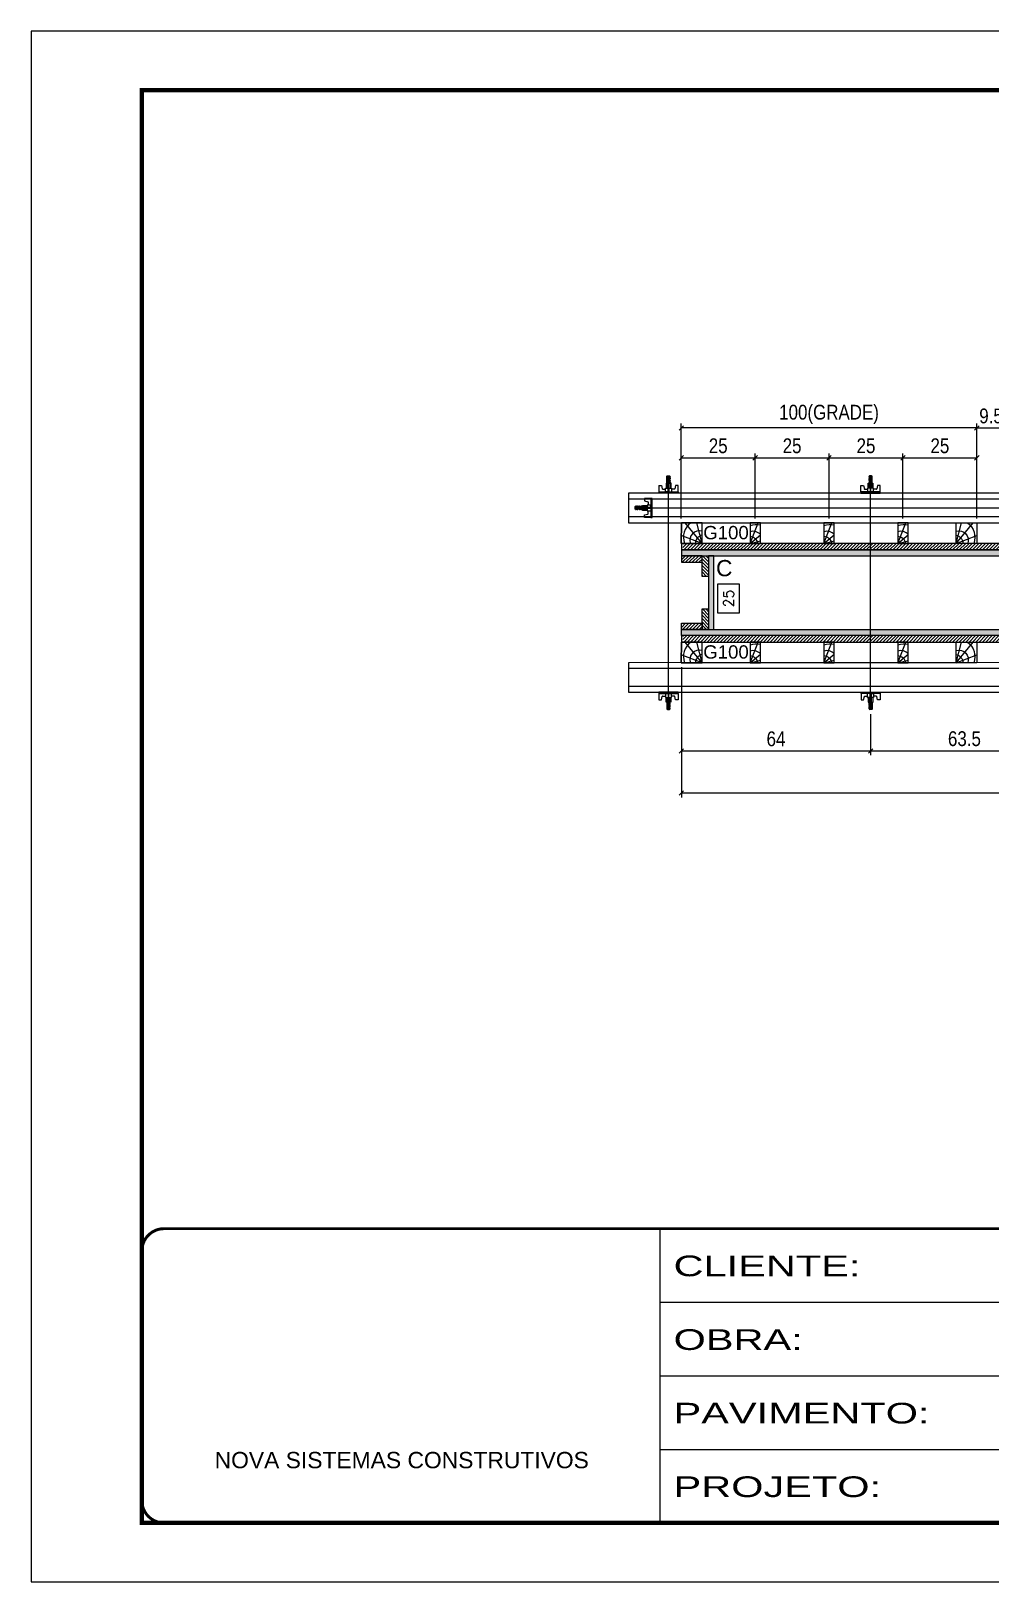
# Model space of a CAD drawing. Extents: x 14400 to 27878, y -21631 to 6985.
# Drawn here: x 17597 to 18246, y 192 to 1242 of the extents above; entities that cross this region are included whole.
import ezdxf
from ezdxf.enums import TextEntityAlignment as Align

# ---------------------------------------------------------------- set-up
doc = ezdxf.new("R2010")
doc.units = 0
doc.linetypes.add('CONTINUO', pattern=[0])
doc.linetypes.add('DASHED', pattern=[0.75, 0.5, -0.25])
for name, color, linetype in [('CHAPA', 1, 'Continuous'), ('COTA', 241, 'Continuous'), ('SARRAFO', 251, 'Continuous'), ('TEXTO_GERAL', 7, 'Continuous')]:
    doc.layers.add(name, color=color, linetype=linetype)
for name, color, linetype, lineweight in [('Folhas', 255, 'Continuous', 9), ('Hachura', 251, 'Continuous', 9), ('Madeira', 126, 'Continuous', 18), ('Perfil Metálico', 224, 'Continuous', 18), ('SARRAFO DE PRESSAO', 251, 'DASHED', 9)]:
    doc.layers.add(name, color=color, linetype=linetype, lineweight=lineweight)
doc.styles.add('ARIAL', font='arial.ttf')
doc.styles.add('COTA TECNICA 2X', font='techl___.ttf', dxfattribs={"height": 10})
doc.styles.add('ROMANS', font='romans.shx')
doc.styles.add('SANSSERIF', font='sas_____.pfb')
doc.styles.add('Tecnologia', font='')
doc.styles.get('Tecnologia').set_extended_font_data('Forgotten Futurist')
doc.dimstyles.new('SECAO PILAR', dxfattribs={"dimtxt": 10, "dimasz": 3, "dimexe": 3, "dimexo": 3, "dimgap": 3, "dimtad": 1, "dimdec": 1, "dimlfac": 0.5, "dimzin": 12, "dimdsep": 46, "dimtxsty": 'COTA TECNICA 2X', "dimblk1": 'OBLIQUE', "dimblk2": 'OBLIQUE', "dimsah": 1, "dimcen": 0.9, "dimclrd": 256, "dimclre": 256, "dimclrt": 256, "dimadec": 1, "dimazin": 3, "dimtfac": 1, "dimtdec": 1, "dimtmove": 0, "dimatfit": 3, "dimfxl": 1, "dimtolj": 1, "dimtzin": 12, "dimarcsym": 0})
doc.dimstyles.new('SECÇÃO 2', dxfattribs={"dimtxt": 7, "dimasz": 6, "dimexe": 0.18, "dimexo": 2, "dimgap": -4, "dimtad": 3, "dimdec": 1, "dimlfac": 0.5, "dimzin": 12, "dimdsep": 46, "dimtxsty": 'ROMANS', "dimblk": 'ARCHTICK', "dimcen": 0.09, "dimse1": 1, "dimse2": 1, "dimsd1": 1, "dimsd2": 1, "dimclrd": 180, "dimclre": 5, "dimclrt": 1, "dimadec": 0, "dimazin": 3, "dimtfac": 1, "dimtdec": 1, "dimtofl": 0, "dimtmove": 0, "dimatfit": 3, "dimldrblk": 'ARCHTICK', "dimfxl": 1, "dimtolj": 1, "dimtzin": 0, "dimarcsym": 0})

# ---------------------------------------------------------------- blocks, each defined once
blk = doc.blocks.new('9999999999')
at = {"color": 30, "linetype": 'CONTINUO'}
for p, q in [((98564.6, 34230.2), (98564.6, 34429.4)), ((98564.6, 34379.6), (99584, 34379.6)), ((98564.6, 34329.8), (99488, 34329.8)), ((98564.6, 34280), (99488, 34280))]:
    blk.add_line(p, q, dxfattribs=at)
at = {"color": 30, "linetype": 'CONTINUO', "const_width": 2}
blk.add_lwpolyline([(99584, 34230.2), (99584, 34414.4, 0.414214), (99569, 34429.4), (98229, 34429.4, 0.414214), (98214, 34414.4), (98214, 34245.2, 0.414214), (98229, 34230.2), (99584, 34230.2)], format="xyb", dxfattribs=at)
at = {"layer": 'Folhas'}
blk.add_lwpolyline([(98139, 34190.2), (99624, 34190.2), (99624, 35240.2), (98139, 35240.2)], close=True, dxfattribs=at)
at = {"layer": 'Folhas', "color": 30, "const_width": 3}
blk.add_lwpolyline([(98214, 34230.2), (99584, 34230.2), (99584, 35200.2), (98214, 35200.2)], close=True, dxfattribs=at)
at = {"color": 7, "linetype": 'Continuous', "ltscale": 5, "style": 'ARIAL'}
blk.add_text('NOVA SISTEMAS CONSTRUTIVOS', height=11.059, dxfattribs=at).set_placement((98263.2, 34267.2))
at = {"layer": 'Folhas', "color": 7, "style": 'Tecnologia', "width": 1.5}
for s, p in [('CLIENTE:', (98573.7, 34397.2)), ('OBRA:', (98573.7, 34347.3)), ('PAVIMENTO:', (98573.7, 34297.5)), ('PROJETO:', (98573.7, 34247.7))]:
    blk.add_text(s, height=14, dxfattribs=at).set_placement(p)
blk = doc.blocks.new('*D1506')
at = {"layer": 'COTA', "color": 180, "lineweight": -2, "transparency": 16777216}
for p, q in [((18076.4, 867.3), (18061.4, 867.3)), ((18061.4, 867.3), (18061.4, 848)), ((18076.4, 848), (18076.4, 867.3)), ((18061.4, 848), (18076.4, 848))]:
    blk.add_line(p, q, dxfattribs=at)
at = {"layer": 'Defpoints', "color": 0, "transparency": 16777216}
for p in [(18076.3, 886.6), (18076.3, 836.6), (18080.4, 836.6)]:
    blk.add_point(p, dxfattribs=at)
at = {"layer": 'COTA', "color": 1, "transparency": 16777216, "insert": (18068.9, 857.7), "char_height": 7, "attachment_point": 5, "rotation": 90, "style": 'ROMANS'}
blk.add_mtext('\\A1;25', dxfattribs=at)
blk = doc.blocks.new('_ArchTick')
at = {"color": 0, "linetype": 'ByBlock', "const_width": 0.15}
blk.add_lwpolyline([(-0.5, -0.5), (0.5, 0.5)], dxfattribs=at)
blk = doc.blocks.new('*D1507')
at = {"layer": 'COTA', "color": 180, "lineweight": -2, "transparency": 16777216}
for p, q in [((18428.5, 855.6), (18392.5, 855.6)), ((18392.5, 855.6), (18392.5, 840.6)), ((18428.5, 840.6), (18428.5, 855.6)), ((18392.5, 840.6), (18428.5, 840.6))]:
    blk.add_line(p, q, dxfattribs=at)
at = {"layer": 'Defpoints', "color": 0, "transparency": 16777216}
for p in [(18059, 836.6), (18650, 836.6), (18650, 836.6)]:
    blk.add_point(p, dxfattribs=at)
at = {"layer": 'COTA', "color": 1, "transparency": 16777216, "insert": (18410.5, 848.1), "char_height": 7, "attachment_point": 5, "style": 'ROMANS'}
blk.add_mtext('\\A1;295.5', dxfattribs=at)
blk = doc.blocks.new('_Oblique')
at = {"color": 0, "linetype": 'ByBlock', "lineweight": -2}
blk.add_line((-0.5, -0.5), (0.5, 0.5), dxfattribs=at)
blk = doc.blocks.new('*D1508')
at = {"layer": 'COTA', "lineweight": -2, "transparency": 16777216}
for p, q in [((18037, 811.2), (18037, 723)), ((18672, 811.2), (18672, 723)), ((18037, 726), (18672, 726))]:
    blk.add_line(p, q, dxfattribs=at)
at = {"layer": 'Defpoints', "color": 0, "transparency": 16777216}
for p in [(18037, 814.2), (18672, 814.2), (18672, 726)]:
    blk.add_point(p, dxfattribs=at)
at = {"layer": 'COTA', "lineweight": -2, "transparency": 16777216, "xscale": 3, "yscale": 3, "zscale": 3, "rotation": 180}
blk.add_blockref('_Oblique', (18037, 726), dxfattribs=at)
at = {"layer": 'COTA', "lineweight": -2, "transparency": 16777216, "xscale": 3, "yscale": 3, "zscale": 3}
blk.add_blockref('_Oblique', (18672, 726), dxfattribs=at)
at = {"layer": 'COTA', "transparency": 16777216, "insert": (18354.5, 734.3), "char_height": 10, "attachment_point": 5, "style": 'COTA TECNICA 2X'}
blk.add_mtext('\\A1;317.5 - PAINEL', dxfattribs=at)
blk = doc.blocks.new('*D1509')
at = {"layer": 'COTA', "lineweight": -2, "transparency": 16777216}
for p, q in [((18037, 811.2), (18037, 751.5)), ((18165, 779.4), (18165, 751.5)), ((18037, 754.5), (18165, 754.5))]:
    blk.add_line(p, q, dxfattribs=at)
at = {"layer": 'Defpoints', "color": 0, "transparency": 16777216}
for p in [(18037, 814.2), (18165, 782.4), (18165, 754.5)]:
    blk.add_point(p, dxfattribs=at)
at = {"layer": 'COTA', "lineweight": -2, "transparency": 16777216, "xscale": 3, "yscale": 3, "zscale": 3, "rotation": 180}
blk.add_blockref('_Oblique', (18037, 754.5), dxfattribs=at)
at = {"layer": 'COTA', "lineweight": -2, "transparency": 16777216, "xscale": 3, "yscale": 3, "zscale": 3}
blk.add_blockref('_Oblique', (18165, 754.5), dxfattribs=at)
at = {"layer": 'COTA', "transparency": 16777216, "insert": (18101, 762.6), "char_height": 10, "attachment_point": 5, "style": 'COTA TECNICA 2X'}
blk.add_mtext('\\A1;64', dxfattribs=at)
blk = doc.blocks.new('C')
at = {"layer": 'Hachura', "color": 0}
for p, q in [((0, 3.22), (0, -3.22)), ((0.45, 3.22), (0, 3.22)), ((0.46, 3.16), (0, 3.16)), ((0.46, 3.05), (0, 3.05)), ((0.46, 2.88), (0, 2.88)), ((0, 2.75), (0, -1.16)), ((0.46, 2.65), (0, 2.65)), ((0.46, 2.23), (0, 2.23)), ((0.46, 1.51), (0, 1.51)), ((0.39, 0.49), (0.17, 0.49)), ((0.45, -3.23), (0.45, 3.22)), ((0.45, 3.22), (2.58, 3.22)), ((1.74, 0.97), (0.45, 0.97)), ((1.45, 0.1), (0.45, 0.1)), ((1.35, 1.94), (1.35, 0.96)), ((2.58, 2.39), (1.47, 2.09)), ((1.74, -0.97), (1.74, 0.97)), ((1.74, 0.97), (1.74, 0.84)), ((1.74, 0.97), (1.74, 0.84)), ((1.74, 0.84), (3.35, 0.84)), ((3.35, 0.45), (1.74, 0.45)), ((2.58, 3.22), (2.58, 2.39)), ((3.32, 0.84), (3.32, -0.84)), ((3.35, 0.84), (3.35, -0.84)), ((3.68, 0.45), (3.35, 0.45)), ((3.84, -0.52), (3.35, 0.45)), ((3.35, 0.06), (3.67, -0.57)), ((3.68, 0.45), (4.16, -0.52)), ((3.72, 0.5), (4.25, -0.57)), ((4.37, -0.55), (3.83, 0.53)), ((4.15, 0.45), (3.93, 0.45)), ((4.42, -0.52), (3.93, 0.45)), ((4.15, 0.45), (4.26, 0.45)), ((4.26, 0.45), (4.74, -0.52)), ((4.3, 0.5), (4.83, -0.57)), ((4.95, -0.55), (4.41, 0.53)), ((4.51, 0.45), (4.84, 0.45)), ((5, -0.52), (4.51, 0.45)), ((4.84, 0.45), (5.32, -0.52)), ((4.88, 0.5), (5.41, -0.57)), ((5.53, -0.55), (4.99, 0.53)), ((5.58, -0.52), (5.09, 0.45)), ((5.42, 0.45), (5.09, 0.45)), ((5.58, -0.52), (5.09, 0.45)), ((5.42, 0.45), (5.74, -0.19)), ((5.46, 0.5), (5.74, -0.07)), ((5.74, 0.19), (5.57, 0.53)), ((5.74, 0.32), (5.68, 0.45)), ((5.68, 0.45), (5.74, 0.45)), ((5.74, 0.45), (5.9, 0.29)), ((5.74, 0.45), (5.74, -0.52)), ((5.9, -0.36), (5.9, 0.29)), ((0.45, 0), (0, 0)), ((0.46, -1.52), (0, -1.52)), ((0.46, -2.23), (0, -2.23)), ((0.46, -2.65), (0, -2.65)), ((0.46, -2.88), (0, -2.88)), ((0.46, -3.05), (0, -3.05)), ((0.46, -3.16), (0, -3.16)), ((0, -3.22), (2.57, -3.22)), ((0.08, -0.48), (0.29, -0.48)), ((0.29, -0.48), (0.4, -0.48)), ((0.45, 0), (0.45, -0.97)), ((0.45, -0.16), (1.45, -0.16)), ((0.45, -0.65), (0.45, -0.32)), ((0.45, -3.23), (0.45, -0.65)), ((0.45, -0.97), (1.74, -0.97)), ((1.35, -1.94), (1.35, -0.97)), ((2.58, -2.39), (1.47, -2.1)), ((3.35, -0.32), (1.74, -0.32)), ((3.35, -0.84), (1.74, -0.84)), ((2.58, -3.23), (2.58, -2.39)), ((3.35, -0.07), (3.58, -0.52)), ((3.35, -0.52), (3.58, -0.52)), ((3.84, -0.52), (4.16, -0.52)), ((4.42, -0.52), (4.74, -0.52)), ((4.63, -0.52), (4.74, -0.52)), ((5, -0.52), (5.32, -0.52)), ((5.58, -0.52), (5.74, -0.52)), ((5.74, -0.52), (5.9, -0.36)), ((5.74, -0.52), (5.74, -0.52))]:
    blk.add_line(p, q, dxfattribs=at)
for centre, radius, start, end in [((1.52, 1.94), 0.161, 104.7436, 180), ((1.44, -0.03), 0.129, 272.695, 87.305), ((3.81, 0.39), 0.143, 25.5688, 154.4312), ((4.39, 0.39), 0.143, 25.5688, 154.4312), ((4.97, 0.39), 0.143, 25.5688, 154.4312), ((5.55, 0.39), 0.143, 25.5688, 154.4312), ((0.17, -0.37), 0.174, 221.744, 317.8592), ((1.52, -1.94), 0.161, 180, 255.2564), ((3.71, -0.4), 0.174, 222.1408, 318.256), ((4.29, -0.4), 0.174, 222.1408, 318.256), ((4.87, -0.4), 0.174, 222.1408, 318.256), ((5.45, -0.4), 0.174, 222.1408, 318.256), ((5.61, -0.4), 0.174, 317.8592, 318.256)]:
    blk.add_arc(centre, radius, start, end, dxfattribs=at)
blk = doc.blocks.new('*D1521')
at = {"layer": 'COTA', "lineweight": -2, "transparency": 16777216}
for p, q in [((18165, 779.4), (18165, 751.5)), ((18292, 779.4), (18292, 751.5)), ((18165, 754.5), (18292, 754.5))]:
    blk.add_line(p, q, dxfattribs=at)
at = {"layer": 'Defpoints', "color": 0, "transparency": 16777216}
for p in [(18165, 782.4), (18292, 782.4), (18292, 754.5)]:
    blk.add_point(p, dxfattribs=at)
at = {"layer": 'COTA', "lineweight": -2, "transparency": 16777216, "xscale": 3, "yscale": 3, "zscale": 3, "rotation": 180}
blk.add_blockref('_Oblique', (18165, 754.5), dxfattribs=at)
at = {"layer": 'COTA', "lineweight": -2, "transparency": 16777216, "xscale": 3, "yscale": 3, "zscale": 3}
blk.add_blockref('_Oblique', (18292, 754.5), dxfattribs=at)
at = {"layer": 'COTA', "transparency": 16777216, "insert": (18228.5, 762.7), "char_height": 10, "attachment_point": 5, "style": 'COTA TECNICA 2X'}
blk.add_mtext('\\A1;63.5', dxfattribs=at)
blk = doc.blocks.new('PONTALETE')
at = {"layer": 'Madeira'}
for q in [(2.71, 7), (7, 5.76), (7, 1.74)]:
    blk.add_line((0, 0), q, dxfattribs=at)
blk.add_lwpolyline([(0, 0), (7, 0), (7, 7), (0, 7)], close=True, dxfattribs=at)
for centre, radius, start, end in [((2.04, 0.06), 6.23, 37.2818, 109.0913), ((1.09, 0.9), 3.19, 343.603, 109.9847), ((-0.21, -0.78), 3.09, 14.6322, 86.0383)]:
    blk.add_arc(centre, radius, start, end, dxfattribs=at)
blk = doc.blocks.new('MEIO PONTALETE')
at = {"layer": 'Madeira'}
for q in [(2.71, 7), (3.5, 2.88), (3.5, 0.87)]:
    blk.add_line((0, 0), q, dxfattribs=at)
blk.add_lwpolyline([(0, 0), (3.5, 0), (3.5, 7), (0, 7)], close=True, dxfattribs=at)
for centre, radius, start, end in [((2.04, 0.06), 6.23, 76.4499, 109.0913), ((1.09, 0.9), 3.19, 40.9063, 109.9847), ((-0.21, -0.78), 3.09, 14.6322, 86.0383)]:
    blk.add_arc(centre, radius, start, end, dxfattribs=at)
blk = doc.blocks.new('*D1511')
at = {"layer": 'COTA', "lineweight": -2, "transparency": 16777216}
for p, q in [((18036.9, 911.9), (18036.9, 955.9)), ((18086.9, 911.9), (18086.9, 955.9)), ((18036.9, 952.9), (18086.9, 952.9))]:
    blk.add_line(p, q, dxfattribs=at)
at = {"layer": 'Defpoints', "color": 0, "transparency": 16777216}
for p in [(18086.9, 952.9), (18036.9, 908.9), (18086.9, 908.9)]:
    blk.add_point(p, dxfattribs=at)
at = {"layer": 'COTA', "lineweight": -2, "transparency": 16777216, "xscale": 3, "yscale": 3, "zscale": 3, "rotation": 180}
blk.add_blockref('_Oblique', (18036.9, 952.9), dxfattribs=at)
at = {"layer": 'COTA', "lineweight": -2, "transparency": 16777216, "xscale": 3, "yscale": 3, "zscale": 3}
blk.add_blockref('_Oblique', (18086.9, 952.9), dxfattribs=at)
at = {"layer": 'COTA', "transparency": 16777216, "insert": (18061.9, 961), "char_height": 10, "attachment_point": 5, "style": 'COTA TECNICA 2X'}
blk.add_mtext('\\A1;25', dxfattribs=at)
blk = doc.blocks.new('*D1512')
at = {"layer": 'COTA', "lineweight": -2, "transparency": 16777216}
for p, q in [((18036.9, 911.9), (18036.9, 976.1)), ((18236.9, 973.1), (18036.9, 973.1)), ((18236.9, 911.9), (18236.9, 976.1))]:
    blk.add_line(p, q, dxfattribs=at)
at = {"layer": 'Defpoints', "color": 0, "transparency": 16777216}
for p in [(18036.9, 973.1), (18036.9, 908.9), (18236.9, 908.9)]:
    blk.add_point(p, dxfattribs=at)
at = {"layer": 'COTA', "lineweight": -2, "transparency": 16777216, "xscale": 3, "yscale": 3, "zscale": 3, "rotation": 180}
blk.add_blockref('_Oblique', (18036.9, 973.1), dxfattribs=at)
at = {"layer": 'COTA', "lineweight": -2, "transparency": 16777216, "xscale": 3, "yscale": 3, "zscale": 3}
blk.add_blockref('_Oblique', (18236.9, 973.1), dxfattribs=at)
at = {"layer": 'COTA', "transparency": 16777216, "insert": (18136.9, 982.3), "char_height": 10, "attachment_point": 5, "style": 'COTA TECNICA 2X'}
blk.add_mtext('\\A1;100(GRADE)', dxfattribs=at)
blk = doc.blocks.new('*D1513')
at = {"layer": 'COTA', "lineweight": -2, "transparency": 16777216}
for p, q in [((18086.9, 911.9), (18086.9, 955.9)), ((18136.9, 911.9), (18136.9, 955.9)), ((18086.9, 952.9), (18136.9, 952.9))]:
    blk.add_line(p, q, dxfattribs=at)
at = {"layer": 'Defpoints', "color": 0, "transparency": 16777216}
for p in [(18136.9, 952.9), (18086.9, 908.9), (18136.9, 908.9)]:
    blk.add_point(p, dxfattribs=at)
at = {"layer": 'COTA', "lineweight": -2, "transparency": 16777216, "xscale": 3, "yscale": 3, "zscale": 3, "rotation": 180}
blk.add_blockref('_Oblique', (18086.9, 952.9), dxfattribs=at)
at = {"layer": 'COTA', "lineweight": -2, "transparency": 16777216, "xscale": 3, "yscale": 3, "zscale": 3}
blk.add_blockref('_Oblique', (18136.9, 952.9), dxfattribs=at)
at = {"layer": 'COTA', "transparency": 16777216, "insert": (18111.9, 961), "char_height": 10, "attachment_point": 5, "style": 'COTA TECNICA 2X'}
blk.add_mtext('\\A1;25', dxfattribs=at)
blk = doc.blocks.new('*D1514')
at = {"layer": 'COTA', "lineweight": -2, "transparency": 16777216}
for p, q in [((18136.9, 911.9), (18136.9, 955.9)), ((18186.9, 911.9), (18186.9, 955.9)), ((18136.9, 952.9), (18186.9, 952.9))]:
    blk.add_line(p, q, dxfattribs=at)
at = {"layer": 'Defpoints', "color": 0, "transparency": 16777216}
for p in [(18186.9, 952.9), (18136.9, 908.9), (18186.9, 908.9)]:
    blk.add_point(p, dxfattribs=at)
at = {"layer": 'COTA', "lineweight": -2, "transparency": 16777216, "xscale": 3, "yscale": 3, "zscale": 3, "rotation": 180}
blk.add_blockref('_Oblique', (18136.9, 952.9), dxfattribs=at)
at = {"layer": 'COTA', "lineweight": -2, "transparency": 16777216, "xscale": 3, "yscale": 3, "zscale": 3}
blk.add_blockref('_Oblique', (18186.9, 952.9), dxfattribs=at)
at = {"layer": 'COTA', "transparency": 16777216, "insert": (18161.9, 961), "char_height": 10, "attachment_point": 5, "style": 'COTA TECNICA 2X'}
blk.add_mtext('\\A1;25', dxfattribs=at)
blk = doc.blocks.new('*D1515')
at = {"layer": 'COTA', "lineweight": -2, "transparency": 16777216}
for p, q in [((18186.9, 911.9), (18186.9, 955.9)), ((18236.9, 911.9), (18236.9, 955.9)), ((18186.9, 952.9), (18236.9, 952.9))]:
    blk.add_line(p, q, dxfattribs=at)
at = {"layer": 'Defpoints', "color": 0, "transparency": 16777216}
for p in [(18236.9, 952.9), (18186.9, 908.9), (18236.9, 908.9)]:
    blk.add_point(p, dxfattribs=at)
at = {"layer": 'COTA', "lineweight": -2, "transparency": 16777216, "xscale": 3, "yscale": 3, "zscale": 3, "rotation": 180}
blk.add_blockref('_Oblique', (18186.9, 952.9), dxfattribs=at)
at = {"layer": 'COTA', "lineweight": -2, "transparency": 16777216, "xscale": 3, "yscale": 3, "zscale": 3}
blk.add_blockref('_Oblique', (18236.9, 952.9), dxfattribs=at)
at = {"layer": 'COTA', "transparency": 16777216, "insert": (18211.9, 961), "char_height": 10, "attachment_point": 5, "style": 'COTA TECNICA 2X'}
blk.add_mtext('\\A1;25', dxfattribs=at)
blk = doc.blocks.new('*D1516')
at = {"layer": 'COTA', "lineweight": -2, "transparency": 16777216}
for p, q in [((18236.9, 911.9), (18236.9, 976.1)), ((18236.9, 973.1), (18256, 973.1)), ((18256, 912), (18256, 976.1))]:
    blk.add_line(p, q, dxfattribs=at)
at = {"layer": 'Defpoints', "color": 0, "transparency": 16777216}
for p in [(18256, 973.1), (18236.9, 908.9), (18256, 909)]:
    blk.add_point(p, dxfattribs=at)
at = {"layer": 'COTA', "lineweight": -2, "transparency": 16777216, "xscale": 3, "yscale": 3, "zscale": 3, "rotation": 180}
blk.add_blockref('_Oblique', (18236.9, 973.1), dxfattribs=at)
at = {"layer": 'COTA', "lineweight": -2, "transparency": 16777216, "xscale": 3, "yscale": 3, "zscale": 3}
blk.add_blockref('_Oblique', (18256, 973.1), dxfattribs=at)
at = {"layer": 'COTA', "transparency": 16777216, "insert": (18246.5, 981.2), "char_height": 10, "attachment_point": 5, "style": 'COTA TECNICA 2X'}
blk.add_mtext('\\A1;9.5', dxfattribs=at)

msp = doc.modelspace()

# ---------------------------------------------------------------- hatches: boundary and pattern name
at = {"layer": 'Hachura'}
h = msp.add_hatch(dxfattribs=at)
h.set_pattern_fill('ANSI31', color=256, scale=0.5, angle=180, style=0)
h.set_pattern_definition([(225, (8914.0154, -22034.4084), (1.12253202, -1.12253202), [])])
h.paths.add_polyline_path([(18673.95, 895), (18673.97, 890.6), (18037.97, 890.6), (18037.97, 895)])
h = msp.add_hatch(color=256, dxfattribs=at)
h.dxf.hatch_style = 1
h.paths.add_polyline_path([(18671.97, 886.6), (18671.97, 890.6), (18036.97, 890.6), (18036.97, 886.6)])
h = msp.add_hatch(dxfattribs=at)
h.set_pattern_fill('ANSI31', color=256, scale=0.5, angle=180, style=0)
h.set_pattern_definition([(225, (8913.0154, -22042.8084), (1.12253202, -1.12253202), [])])
h.paths.add_polyline_path([(18050.97, 886.6), (18050.97, 882.2), (18036.97, 882.2), (18036.97, 886.6)])
h = msp.add_hatch(dxfattribs=at)
h.set_pattern_fill('ANSI31', color=256, scale=0.5, angle=270, style=0)
h.set_pattern_definition([(315, (41554.3754, -8616.3521), (1.12253202, 1.12253202), [])])
h.paths.add_polyline_path([(18050.97, 872.6), (18055.37, 872.6), (18055.37, 886.6), (18050.97, 886.6)])
h = msp.add_hatch(color=256, dxfattribs=at)
h.dxf.hatch_style = 1
h.paths.add_polyline_path([(18055.37, 836.6), (18058.97, 836.6), (18058.97, 886.6), (18055.37, 886.6)])
h = msp.add_hatch(dxfattribs=at)
h.set_pattern_fill('ANSI31', color=256, scale=0.5, angle=270, style=0)
h.set_pattern_definition([(315, (41554.3754, -8652.3521), (1.12253202, 1.12253202), [])])
h.paths.add_polyline_path([(18050.97, 836.6), (18055.37, 836.6), (18055.37, 850.6), (18050.97, 850.6)])
h = msp.add_hatch(dxfattribs=at)
h.set_pattern_fill('ANSI31', color=256, scale=0.5, angle=180, style=0)
h.set_pattern_definition([(225, (8913.0154, -22054.8084), (1.12253202, -1.12253202), [])])
h.paths.add_polyline_path([(18050.97, 836.6), (18050.97, 841), (18036.97, 841), (18036.97, 836.6)])
h = msp.add_hatch(color=256, dxfattribs=at)
h.dxf.hatch_style = 1
h.paths.add_polyline_path([(18671.97, 836.6), (18671.97, 832.6), (18036.97, 832.6), (18036.97, 836.6)])
h = msp.add_hatch(dxfattribs=at)
h.set_pattern_fill('ANSI31', color=256, scale=0.5, angle=180, style=0)
h.set_pattern_definition([(225, (8914.0154, -22096.8084), (1.12253202, -1.12253202), [])])
h.paths.add_polyline_path([(18673.95, 832.6), (18673.97, 828.2), (18037.97, 828.2), (18037.97, 832.6)])

# ---------------------------------------------------------------- linework, layer by layer
at = {"layer": 'CHAPA'}
for points in [[(18671.97, 886.6), (18671.97, 890.6), (18036.97, 890.6), (18036.97, 886.6)], [(18055.37, 836.6), (18058.97, 836.6), (18058.97, 886.6), (18055.37, 886.6)], [(18671.97, 836.6), (18671.97, 832.6), (18036.97, 832.6), (18036.97, 836.6)]]:
    msp.add_lwpolyline(points, close=True, dxfattribs=at)
at = {"layer": 'Hachura'}
for p, q in [((18028.28, 783.43), (18028.28, 935.97)), ((18164.97, 783.43), (18164.97, 935.97)), ((18006.48, 919), (18699, 919.02))]:
    msp.add_line(p, q, dxfattribs=at)
at = {"layer": 'Madeira'}
for points in [[(18036.95, 894.98), (18036.97, 908.98), (18236.96, 908.97), (18236.94, 894.97)], [(18036.95, 814.19), (18036.97, 828.19), (18236.96, 828.19), (18236.94, 814.19)]]:
    msp.add_lwpolyline(points, close=True, dxfattribs=at)
at = {"layer": 'Perfil Metálico'}
for p, q in [((18707.69, 924.94), (18001.25, 924.94)), ((18707.69, 912.94), (18001.25, 912.94)), ((18707.69, 810.2), (18001.25, 810.2)), ((18707.69, 798.2), (18001.25, 798.2))]:
    msp.add_line(p, q, dxfattribs=at)
for points in [[(18707.69, 909), (18707.69, 929), (18001.25, 928.94), (18001.25, 908.94)], [(18001.25, 814.2), (18001.25, 794.2), (18707.69, 794.26), (18707.69, 814.26)]]:
    msp.add_lwpolyline(points, close=True, dxfattribs=at)
at = {"layer": 'SARRAFO'}
for points in [[(18036.97, 890.6), (18671.97, 890.6), (18671.95, 895), (18036.97, 895)], [(18036.97, 890.6), (18671.97, 890.6), (18671.95, 895), (18036.97, 895)], [(18036.97, 882.2), (18050.97, 882.2), (18050.97, 886.6), (18036.97, 886.6)], [(18036.97, 882.2), (18050.97, 882.2), (18050.97, 886.6), (18036.97, 886.6)], [(18055.37, 886.6), (18055.37, 872.6), (18050.97, 872.6), (18050.97, 886.6)], [(18055.37, 886.6), (18055.37, 872.6), (18050.97, 872.6), (18050.97, 886.6)], [(18055.37, 850.6), (18055.37, 836.6), (18050.97, 836.6), (18050.97, 850.6)], [(18055.37, 850.6), (18055.37, 836.6), (18050.97, 836.6), (18050.97, 850.6)], [(18036.97, 841), (18050.97, 841), (18050.97, 836.6), (18036.97, 836.6)], [(18036.97, 841), (18050.97, 841), (18050.97, 836.6), (18036.97, 836.6)], [(18036.97, 828.2), (18671.97, 828.2), (18671.95, 832.6), (18036.97, 832.6)], [(18036.97, 828.2), (18671.97, 828.2), (18671.95, 832.6), (18036.97, 832.6)]]:
    msp.add_lwpolyline(points, close=True, dxfattribs=at)

# ---------------------------------------------------------------- block references
at = {"layer": 'Hachura', "linetype": 'Continuous', "yscale": 2, "zscale": 2}
for p, xscale, rotation in [((18028.29, 928.97), -2, 270), ((18164.96, 928.97), 2, 90.00000000000001), ((18017.28, 919), 2, 180), ((18028.28, 794.23), 2, 270), ((18164.97, 794.23), -2, 90)]:
    msp.add_blockref('C', p, dxfattribs=dict(at, xscale=xscale, rotation=rotation))
at = {"layer": 'Madeira'}
for name, p, xscale, yscale, zscale, rotation in [('PONTALETE', (18050.95, 894.97), 2, 2, 2, 89.93708930310329), ('MEIO PONTALETE', (18083.45, 894.98), 1.999999997962732, 1.999999997962732, 1.999999997962732, 359.9370893031033), ('MEIO PONTALETE', (18133.45, 894.98), 1.999999997962732, 1.999999997962732, 1.999999997962732, 359.9370893031033), ('MEIO PONTALETE', (18183.45, 894.98), 1.999999997962732, 1.999999997962732, 1.999999997962732, 359.9370893031033), ('PONTALETE', (18222.94, 894.99), -2, 2, 2, 269.9370893031033), ('PONTALETE', (18050.95, 814.18), 2, 2, 2, 89.93708930310329), ('MEIO PONTALETE', (18083.45, 814.19), 1.999999997962732, 1.999999997962732, 1.999999997962732, 359.9370893031033), ('MEIO PONTALETE', (18133.45, 814.19), 1.999999997962732, 1.999999997962732, 1.999999997962732, 359.9370893031033), ('MEIO PONTALETE', (18183.45, 814.19), 1.999999997962732, 1.999999997962732, 1.999999997962732, 359.9370893031033), ('PONTALETE', (18222.94, 814.2), -2, 2, 2, 269.9370893031033)]:
    msp.add_blockref(name, p, dxfattribs=dict(at, xscale=xscale, yscale=yscale, zscale=zscale, rotation=rotation))
at = {"layer": 'SARRAFO DE PRESSAO', "color": 6, "linetype": 'ByBlock'}
msp.add_blockref('9999999999', (-80542.01, -33998.35), dxfattribs=at)

# ---------------------------------------------------------------- texts
at = {"layer": 'TEXTO_GERAL', "color": 0, "linetype": 'Continuous', "style": 'SANSSERIF'}
for p in [(18051.81, 902.28), (18051.81, 821.49)]:
    msp.add_text('G100', height=9, dxfattribs=at).set_placement(p, align=Align.MIDDLE_LEFT)
at = {"layer": 'TEXTO_GERAL', "style": 'ARIAL'}
msp.add_text('C', height=11, dxfattribs=at).set_placement((18065.98, 878.22), align=Align.MIDDLE_CENTER)

# ---------------------------------------------------------------- dimensions: what is measured, and where the dimension line sits
at = {"layer": 'COTA'}
for base, p1, p2, text, picture, middle in [((18036.95, 973.07), (18236.94, 908.92), (18036.95, 908.94), '<>(GRADE)', '*D1512', (18136.94, 982.29)), ((18671.97, 726.04), (18036.97, 814.21), (18671.97, 814.25), '<> - PAINEL', '*D1508', (18354.47, 734.26))]:
    dim = msp.add_linear_dim(base=base, p1=p1, p2=p2, text=text, dimstyle='SECAO PILAR', dxfattribs=at)
    dim.commit()
    dim.dimension.update_dxf_attribs({"geometry": picture, "text_midpoint": middle})
for base, p1, p2, dimstyle, picture, middle in [((18255.97, 973.07), (18236.94, 908.9), (18255.97, 909), 'SECAO PILAR', '*D1516', (18246.45, 973.07)), ((18649.97, 836.6), (18058.97, 836.6), (18649.97, 836.6), 'SECÇÃO 2', '*D1507', (18410.52, 836.6))]:
    dim = msp.add_linear_dim(base=base, p1=p1, p2=p2, dimstyle=dimstyle, dxfattribs=at)
    dim.commit()
    dim.dimension.update_dxf_attribs({"geometry": picture, "text_midpoint": middle, "dimtype": 160})
for base, p1, p2, picture, middle in [((18086.95, 952.87), (18036.95, 908.94), (18086.95, 908.93), '*D1511', (18061.95, 960.98)), ((18136.95, 952.87), (18086.95, 908.93), (18136.95, 908.93), '*D1513', (18111.95, 960.98)), ((18186.95, 952.87), (18136.95, 908.93), (18186.95, 908.93), '*D1514', (18161.95, 960.98)), ((18236.94, 952.87), (18186.95, 908.93), (18236.94, 908.93), '*D1515', (18211.94, 960.98)), ((18165.04, 754.46), (18036.97, 814.2), (18165.04, 782.43), '*D1509', (18101, 762.56)), ((18292.04, 754.46), (18165.04, 782.43), (18292.04, 782.43), '*D1521', (18228.54, 762.68))]:
    dim = msp.add_linear_dim(base=base, p1=p1, p2=p2, dimstyle='SECAO PILAR', dxfattribs=at)
    dim.commit()
    dim.dimension.update_dxf_attribs({"geometry": picture, "text_midpoint": middle})
dim = msp.add_linear_dim(base=(18080.38, 836.6), p1=(18076.29, 886.6), p2=(18076.29, 836.6), angle=270, dimstyle='SECÇÃO 2', dxfattribs=at)
dim.commit()
dim.dimension.update_dxf_attribs({"geometry": '*D1506', "text_midpoint": (18080.38, 857.67), "dimtype": 160})

doc.saveas('drawing.dxf')
